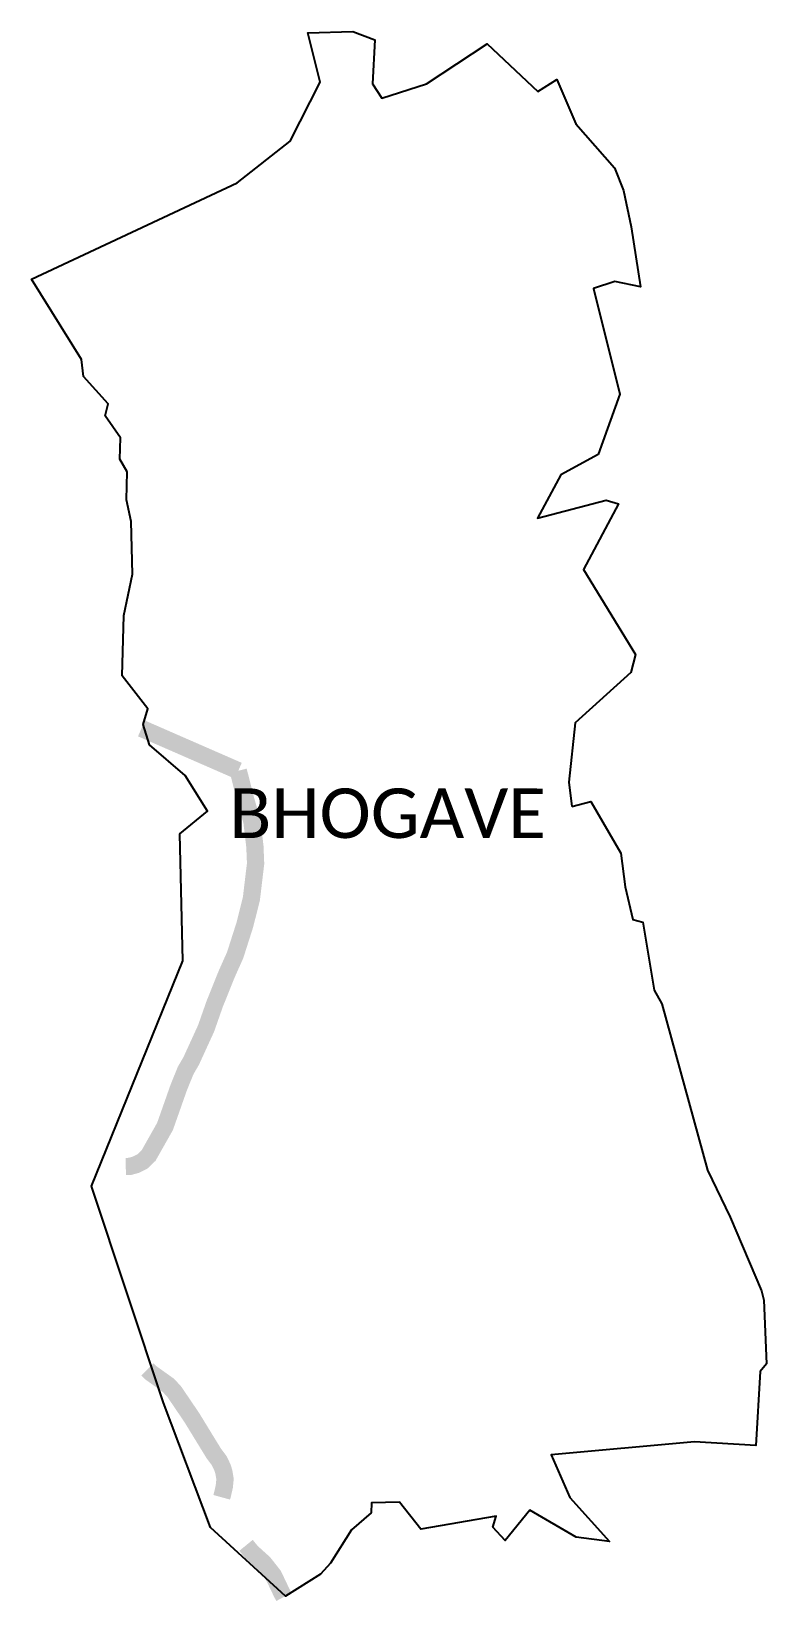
# Model space of a CAD drawing. Header units: metres. Extents: x 339559 to 341688, y 1763414 to 1767972.
import ezdxf

# ---------------------------------------------------------------- set-up
doc = ezdxf.new("R2010")
doc.units = ezdxf.units.M
for name, color, linetype in [('UNPROTECTED', 130, 'Continuous'), ('UNPROTECTED DUE TO CREEK', 150, 'Continuous'), ('village', 3, 'Continuous'), ('VILLAGE NAME', 250, 'Continuous')]:
    doc.layers.add(name, color=color, linetype=linetype)
doc.styles.get("Standard").update_dxf_attribs({"font": 'simplex.shx'})

msp = doc.modelspace()

# ---------------------------------------------------------------- linework, layer by layer
at = {"layer": 'UNPROTECTED', "const_width": 50, "flags": 128}
for points in [[(340158.2, 1765831.1), (340178.5, 1765751.3), (340197.6, 1765684.4), (340206.2, 1765612.1), (340208.3, 1765562.4), (340203.3, 1765520.9), (340196.1, 1765460.3), (340177.1, 1765384.9), (340149, 1765296.9), (340125.3, 1765244), (340089.9, 1765156.1), (340064.9, 1765084.9), (340021.9, 1764990.9), (340005.8, 1764963.2), (339986.1, 1764914.9), (339946, 1764801.1), (339921.3, 1764757.4), (339898.5, 1764717), (339880.4, 1764699.7), (339862.3, 1764690.4), (339843.8, 1764685.3), (339832.3, 1764685)], [(339895.1, 1764097.6), (339904.8, 1764087.8), (339956, 1764051.2), (339973.4, 1764032.1), (339997.8, 1763996), (340023.6, 1763958), (340063, 1763893.6), (340086.8, 1763854.8), (340103.2, 1763832.8), (340112.5, 1763813.1), (340116.5, 1763799.8), (340119.8, 1763780.2), (340117.6, 1763758), (340112.6, 1763736.3), (340110.1, 1763727.2)], [(340180.6, 1763588.1), (340196.3, 1763568.9), (340231.9, 1763536.7), (340259.9, 1763501.1), (340284.1, 1763450.3), (340290.3, 1763438.8)]]:
    msp.add_lwpolyline(points, dxfattribs=at)
at = {"layer": 'UNPROTECTED DUE TO CREEK', "const_width": 50, "flags": 128}
msp.add_lwpolyline([(339877.8, 1765953.6), (340158.2, 1765831.1)], dxfattribs=at)
at = {"layer": 'village', "flags": 128}
msp.add_lwpolyline([(341263.4, 1766921.7), (341200, 1766747.3)], dxfattribs=at)
at = {"layer": 'village'}
for points in [[(341124, 1765728, 0), (341178.7, 1765742, 0), (341265.9, 1765592.8, 0), (341278.1, 1765495, 0), (341301.1, 1765400, 0), (341329.7, 1765392.3, 0), (341362.1, 1765196.1, 0), (341384.5, 1765155.8, 0), (341516.7, 1764674.6, 0), (341582.7, 1764538.8, 0), (341673.2, 1764324.9, 0), (341680.2, 1764298.4, 0), (341687.7, 1764113.7, 0), (341669.6, 1764091.5, 0), (341656.5, 1763877.1, 0), (341479.4, 1763887.9, 0), (341064, 1763850, 0), (341118.1, 1763726.3, 0), (341232.7, 1763599.1, 0), (341137, 1763611.3, 0), (341001.9, 1763690.1, 0), (340930.6, 1763601.9, 0), (340895, 1763640.3, 0), (340904.8, 1763672.6, 0), (340687.1, 1763635.1, 0), (340625.2, 1763713, 0), (340543.6, 1763711.1, 0), (340543.1, 1763681.8, 0), (340485.5, 1763632.8, 0), (340424.7, 1763536.8, 0), (340395.9, 1763505, 0), (340294.9, 1763441.3, 0), (340077.8, 1763639.6, 0), (339942, 1764000.5, 0), (339733.2, 1764628.4, 0), (339997.5, 1765280.5, 0), (339988.8, 1765648.1, 0), (340068.6, 1765713.8, 0), (340004.7, 1765817.1, 0), (339900.7, 1765906.4, 0), (339882.6, 1765964.6, 0), (339896.1, 1766010.5, 0), (339822.2, 1766106, 0), (339826.4, 1766280.7, 0), (339851.9, 1766400.6, 0), (339848.4, 1766552.5, 0), (339834.3, 1766615.6, 0), (339836.1, 1766696.4, 0), (339814.8, 1766733.7, 0), (339816.9, 1766795.3, 0), (339772.8, 1766859.1, 0), (339781.5, 1766893.4, 0), (339709.7, 1766972.4, 0), (339703.7, 1767022.4, 0), (339559.3, 1767254.7, 0), (340154.8, 1767533.9, 0), (340308.1, 1767653.9, 0), (340395.1, 1767824.6, 0), (340359.7, 1767967.9, 0), (340489.6, 1767971.8, 0), (340553.4, 1767947.3, 0), (340546.7, 1767820, 0), (340573.5, 1767779, 0), (340703.5, 1767820, 0), (340879.1, 1767936.1, 0), (341025.9, 1767798.4, 0), (341080.7, 1767832.8, 0), (341135.5, 1767704.8, 0), (341247.9, 1767577.4, 0), (341273.7, 1767511.8, 0), (341295.8, 1767406.5, 0), (341322.6, 1767232.5, 0), (341248.8, 1767247.8, 0), (341187, 1767227.8, 0), (341263.4, 1766921.7, 0)], [(341200, 1766747.3, 0), (341092.4, 1766688, 0), (341024.2, 1766562.8, 0), (341223.4, 1766614.8, 0), (341258.8, 1766604, 0), (341157.5, 1766413.7, 0), (341308.7, 1766167.6, 0), (341294.8, 1766115.8, 0), (341133.6, 1765970.2, 0), (341115.1, 1765797.7, 0), (341124, 1765728, 0)]]:
    msp.add_polyline3d(points, dxfattribs=at)

# ---------------------------------------------------------------- texts
at = {"layer": 'VILLAGE NAME', "color": 7, "insert": (340132.1, 1765780), "char_height": 143.7, "attachment_point": 1, "rotation": 359.9793}
msp.add_mtext_dynamic_manual_height_columns('{\\fCalibri|b0|i0|c0|p34;BHOGAVE}', width=1418, gutter_width=718.5, heights=[0], dxfattribs=at)

doc.saveas('drawing.dxf')
